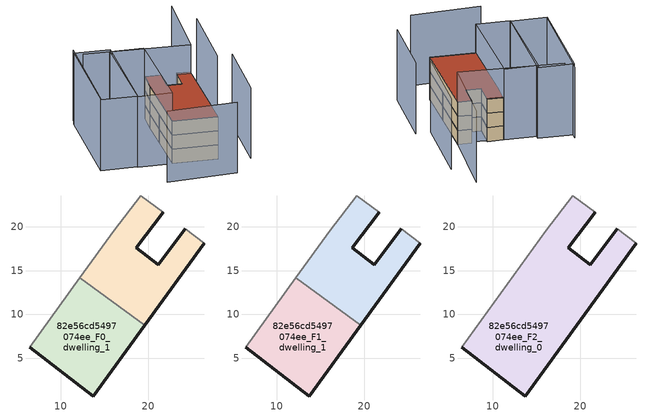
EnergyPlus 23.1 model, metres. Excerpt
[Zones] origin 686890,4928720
82e56cd5497074ee_F0_dwelling_0
 floor ground (EU_floor_Construction): 19.6,8.76 26.4,18.12 24.25,19.79 21.12,15.69 18.62,17.61 21.71,21.64 19.12,23.52 16.12,19.63 12.17,14.15 z0
 wall outside (EU_wall_Construction): 21.71,21.64 18.62,17.61 21.12,15.69 24.25,19.79 / 26.4,18.12 19.6,8.76 z0:3
 wall adiabatic (EU_wall_Construction): 24.25,19.79 26.4,18.12 / 12.17,14.15 16.12,19.63 19.12,23.52 21.71,21.64 z0:3
 wall to 82e56cd5497074ee_F0_dwelling_1 (EU_wall_Construction): 19.6,8.76 12.17,14.15 z0:3
82e56cd5497074ee_F0_dwelling_1
 floor ground (EU_floor_Construction): 13.71,0.66 19.6,8.76 12.17,14.15 6.46,6.22 z0
 wall outside (EU_wall_Construction): 19.6,8.76 13.71,0.66 6.46,6.22 z0:3
 wall adiabatic (EU_wall_Construction): 6.46,6.22 12.17,14.15 z0:3
82e56cd5497074ee_F1_dwelling_0
 floor to 82e56cd5497074ee_F0_dwelling_0 (EU_floor_Construction): 19.6,8.76 26.4,18.12 24.25,19.79 21.12,15.69 18.62,17.61 21.71,21.64 19.12,23.52 16.12,19.63 12.17,14.15 z3
 wall outside (EU_wall_Construction): 21.71,21.64 18.62,17.61 21.12,15.69 24.25,19.79 / 26.4,18.12 19.6,8.76 z3:6
 wall adiabatic (EU_wall_Construction): 24.25,19.79 26.4,18.12 / 12.17,14.15 16.12,19.63 19.12,23.52 21.71,21.64 z3:6
 wall to 82e56cd5497074ee_F1_dwelling_1 (EU_wall_Construction): 19.6,8.76 12.17,14.15 z3:6
82e56cd5497074ee_F1_dwelling_1
 floor to 82e56cd5497074ee_F0_dwelling_1 (EU_floor_Construction): 13.71,0.66 19.6,8.76 12.17,14.15 6.46,6.22 z3
 wall outside (EU_wall_Construction): 19.6,8.76 13.71,0.66 6.46,6.22 z3:6
 wall adiabatic (EU_wall_Construction): 6.46,6.22 12.17,14.15 z3:6
82e56cd5497074ee_F2_dwelling_0
 floor to 82e56cd5497074ee_F1_dwelling_0 (EU_floor_Construction): 19.6,8.76 26.4,18.12 24.25,19.79 21.12,15.69 18.62,17.61 21.71,21.64 19.12,23.52 16.12,19.63 12.17,14.15 z6
 floor to 82e56cd5497074ee_F1_dwelling_1 (EU_floor_Construction): 13.71,0.66 19.6,8.76 12.17,14.15 6.46,6.22 z6
 wall outside (EU_wall_Construction): 21.71,21.64 18.62,17.61 21.12,15.69 24.25,19.79 / 26.4,18.12 13.71,0.66 6.46,6.22 z6:9
 wall adiabatic (EU_wall_Construction): 24.25,19.79 26.4,18.12 / 6.46,6.22 16.12,19.63 19.12,23.52 21.71,21.64 z6:9
 roof outside (EU_roof_Construction): 24.25,19.79 26.4,18.12 13.71,0.66 6.46,6.22 16.12,19.63 19.12,23.52 21.71,21.64 18.62,17.61 21.12,15.69 z9
shading: 9.66,33.49 -4.7,14.77 / -0.73,1.52 11.13,-6.23 / 17.96,-3.9 27.58,8.62 / 25.24,10.41 35.96,24.35 / 37.47,31.84 25.94,17.55 / 25.94,17.55 9.42,30.88 / 0.93,10.2 13.48,27.61 / 13.48,27.61 19.01,23.62 / 19.01,23.62 6.46,6.22 / 6.46,6.22 0.93,10.2 / -4.81,14.76 8.52,32.52 / 8.52,32.52 14.37,28.13 / 14.37,28.13 1.05,10.37 / 1.05,10.37 -4.81,14.76 z0:15
[Building]
EU S2 Campaign: North Axis=0; Terrain=City; Solar Distribution=FullExterior
[Site:Location]
Bologna: Latitude=44.5; Longitude=11.25; Time Zone=1; Elevation=37
[SizingPeriod:WeatherFileDays]
AnnualSizingPeriod: Begin Month=1; Begin Day of Month=1; End Month=12; End Day of Month=31; Day of Week for Start Day=Monday; Use Weather File Daylight Saving Period=No; Use Weather File Rain and Snow Indicators=No
[MATERIAL]
EU_InternalMass_Material: Roughness=MediumRough; Thickness=0.1; Conductivity=1; Density=1800; Specific Heat=900; Thermal Absorptance=0.9; Solar Absorptance=0.7; Visible Absorptance=0.7
[MATERIAL:NOMASS] Roughness=MediumRough; Thermal Absorptance=0.9; Solar Absorptance=0.7; Visible Absorptance=0.7
Name | Thermal Resistance
EU_wall_NoMass | 0.937881
EU_roof_NoMass | 0.548572
EU_floor_NoMass | 0.71348
[CONSTRUCTION]
EU_wall_Construction: EU_wall_NoMass
EU_roof_Construction: EU_roof_NoMass
EU_floor_Construction: EU_floor_NoMass
EU_InternalMass_Construction: EU_InternalMass_Material
[ZONE] Type=1; Multiplier=1; Ceiling Height=autocalculate; Floor Area=autocalculate; Part of Total Floor Area=Yes
Name | Volume
82e56cd5497074ee_F0_dwelling_0 | 271.827
82e56cd5497074ee_F1_dwelling_0 | 271.828
82e56cd5497074ee_F2_dwelling_0 | 543.653
82e56cd5497074ee_F0_dwelling_1; 82e56cd5497074ee_F1_dwelling_1 | 271.831
[INTERNALMASS] Construction=EU_InternalMass_Construction
Name | Zone or ZoneList | Surface Area
82e56cd5497074ee_F0_dwelling_0_EU_InternalMass | 82e56cd5497074ee_F0_dwelling_0 | 90.6097
82e56cd5497074ee_F0_dwelling_1_EU_InternalMass | 82e56cd5497074ee_F0_dwelling_1 | 90.6104
82e56cd5497074ee_F1_dwelling_0_EU_InternalMass | 82e56cd5497074ee_F1_dwelling_0 | 90.6097
82e56cd5497074ee_F1_dwelling_1_EU_InternalMass | 82e56cd5497074ee_F1_dwelling_1 | 90.6104
82e56cd5497074ee_F2_dwelling_0_EU_InternalMass | 82e56cd5497074ee_F2_dwelling_0 | 181.218
[OTHEREQUIPMENT] Fuel Type=Electricity; Design Level Calculation Method=Watts/Area; Power per Zone Floor Area=1; Fraction Latent=0; Fraction Radiant=0; Fraction Lost=0; Carbon Dioxide Generation Rate=0; EndUse Subcategory=EU_Step8_InternalGains
Name | Zone or ZoneList or Space or SpaceList | Schedule
EU_Step8_InternalGain_82e56cd5497074ee_F0_dwelling_0_f000 | 82e56cd5497074ee_F0_dwelling_0 | EU_Step8_GainSchedule_82e56cd5497074ee_F0_dwelling_0_f000
EU_Step8_InternalGain_82e56cd5497074ee_F0_dwelling_1_f000 | 82e56cd5497074ee_F0_dwelling_1 | EU_Step8_GainSchedule_82e56cd5497074ee_F0_dwelling_1_f000
EU_Step8_InternalGain_82e56cd5497074ee_F1_dwelling_0_f000 | 82e56cd5497074ee_F1_dwelling_0 | EU_Step8_GainSchedule_82e56cd5497074ee_F1_dwelling_0_f000
EU_Step8_InternalGain_82e56cd5497074ee_F1_dwelling_1_f000 | 82e56cd5497074ee_F1_dwelling_1 | EU_Step8_GainSchedule_82e56cd5497074ee_F1_dwelling_1_f000
EU_Step8_InternalGain_82e56cd5497074ee_F2_dwelling_0_f000 | 82e56cd5497074ee_F2_dwelling_0 | EU_Step8_GainSchedule_82e56cd5497074ee_F2_dwelling_0_f000
[ZONEVENTILATION:DESIGNFLOWRATE] Schedule=EU_AlwaysOn; Design Flow Rate Calculation Method=AirChanges/Hour; Air Changes per Hour=0.687892; Ventilation Type=Natural; Fan Pressure Rise=0; Fan Total Efficiency=1; Constant Term Coefficient=1; Temperature Term Coefficient=0; Velocity Term Coefficient=0; Velocity Squared Term Coefficient=0; Minimum Indoor Temperature=-100; Maximum Indoor Temperature=100; Delta Temperature=-100; Minimum Outdoor Temperature=-100; Maximum Outdoor Temperature=100; Maximum Wind Speed=40
Name | Zone or ZoneList or Space or SpaceList
EU_ConstantAir_82e56cd5497074ee_F0_dwelling_0 | 82e56cd5497074ee_F0_dwelling_0
EU_ConstantAir_82e56cd5497074ee_F0_dwelling_1 | 82e56cd5497074ee_F0_dwelling_1
EU_ConstantAir_82e56cd5497074ee_F1_dwelling_0 | 82e56cd5497074ee_F1_dwelling_0
EU_ConstantAir_82e56cd5497074ee_F1_dwelling_1 | 82e56cd5497074ee_F1_dwelling_1
EU_ConstantAir_82e56cd5497074ee_F2_dwelling_0 | 82e56cd5497074ee_F2_dwelling_0
[HVACTEMPLATE:THERMOSTAT] Constant Heating Setpoint=20; Constant Cooling Setpoint=50
EU_HeatOnly_82e56cd5497074ee_F0_dwelling_0; EU_HeatOnly_82e56cd5497074ee_F0_dwelling_1; EU_HeatOnly_82e56cd5497074ee_F1_dwelling_0; EU_HeatOnly_82e56cd5497074ee_F1_dwelling_1; EU_HeatOnly_82e56cd5497074ee_F2_dwelling_0
[HVACTEMPLATE:ZONE:IDEALLOADSAIRSYSTEM] System Availability Schedule=EU_AlwaysOn; Maximum Heating Supply Air Temperature=50; Minimum Cooling Supply Air Temperature=13; Maximum Heating Supply Air Humidity Ratio=0.0156; Minimum Cooling Supply Air Humidity Ratio=0.0077; Heating Limit=NoLimit; Cooling Limit=NoLimit; Heating Availability Schedule=EU_AlwaysOn; Cooling Availability Schedule=EU_CoolingOff; Dehumidification Control Type=ConstantSensibleHeatRatio; Cooling Sensible Heat Ratio=0.7; Dehumidification Setpoint=60; Humidification Control Type=None; Humidification Setpoint=30; Outdoor Air Method=None; Outdoor Air Flow Rate per Person=0.00944; Outdoor Air Flow Rate per Zone Floor Area=0; Outdoor Air Flow Rate per Zone=0; Demand Controlled Ventilation Type=None; Outdoor Air Economizer Type=NoEconomizer; Heat Recovery Type=None; Sensible Heat Recovery Effectiveness=0.7; Latent Heat Recovery Effectiveness=0.65
Name | Template Thermostat
82e56cd5497074ee_F0_dwelling_0 | EU_HeatOnly_82e56cd5497074ee_F0_dwelling_0
82e56cd5497074ee_F0_dwelling_1 | EU_HeatOnly_82e56cd5497074ee_F0_dwelling_1
82e56cd5497074ee_F1_dwelling_0 | EU_HeatOnly_82e56cd5497074ee_F1_dwelling_0
82e56cd5497074ee_F1_dwelling_1 | EU_HeatOnly_82e56cd5497074ee_F1_dwelling_1
82e56cd5497074ee_F2_dwelling_0 | EU_HeatOnly_82e56cd5497074ee_F2_dwelling_0
[SIZING:ZONE] Zone Cooling Design Supply Air Temperature Input Method=SupplyAirTemperature; Zone Cooling Design Supply Air Temperature=13; Zone Heating Design Supply Air Temperature Input Method=SupplyAirTemperature; Zone Heating Design Supply Air Temperature=50; Zone Cooling Design Supply Air Humidity Ratio=0.008; Zone Heating Design Supply Air Humidity Ratio=0.008; Cooling Design Air Flow Method=DesignDay; Cooling Design Air Flow Rate=0; Cooling Minimum Air Flow per Zone Floor Area=0.000762; Cooling Minimum Air Flow=0; Cooling Minimum Air Flow Fraction=0.2; Heating Design Air Flow Method=DesignDay; Heating Design Air Flow Rate=0; Heating Maximum Air Flow per Zone Floor Area=0.002032; Heating Maximum Air Flow=0.141576; Heating Maximum Air Flow Fraction=0.3; Account for Dedicated Outdoor Air System=No; Dedicated Outdoor Air System Control Strategy=NeutralSupplyAir; Dedicated Outdoor Air Low Setpoint Temperature for Design=autosize; Dedicated Outdoor Air High Setpoint Temperature for Design=autosize; Zone Load Sizing Method=Sensible Load Only No Latent Load; Zone Latent Cooling Design Supply Air Humidity Ratio Input Method=HumidityRatioDifference; Zone Cooling Design Supply Air Humidity Ratio Difference=0.005; Zone Latent Heating Design Supply Air Humidity Ratio Input Method=HumidityRatioDifference; Zone Humidification Design Supply Air Humidity Ratio Difference=0.005
82e56cd5497074ee_F0_dwelling_0; 82e56cd5497074ee_F0_dwelling_1; 82e56cd5497074ee_F1_dwelling_0; 82e56cd5497074ee_F1_dwelling_1; 82e56cd5497074ee_F2_dwelling_0
[SCHEDULE:CONSTANT]
Name | Hourly Value
EU_AlwaysOn | 1
EU_CoolingOff | 0
[SCHEDULE:FILE] Column Number=1; Rows to Skip at Top=0; Number of Hours of Data=8760; Column Separator=Comma; Interpolate to Timestep=No; Minutes per Item=60; Adjust Schedule for Daylight Savings=Yes
Name | File
EU_Step8_GainSchedule_82e56cd5497074ee_F0_dwelling_0_f000 | ../../schedules/82e56cd5497074ee/82e56cd5497074ee_F0_dwelling_0_f000_gain.csv
EU_Step8_GainSchedule_82e56cd5497074ee_F0_dwelling_1_f000 | ../../schedules/82e56cd5497074ee/82e56cd5497074ee_F0_dwelling_1_f000_gain.csv
EU_Step8_GainSchedule_82e56cd5497074ee_F1_dwelling_0_f000 | ../../schedules/82e56cd5497074ee/82e56cd5497074ee_F1_dwelling_0_f000_gain.csv
EU_Step8_GainSchedule_82e56cd5497074ee_F1_dwelling_1_f000 | ../../schedules/82e56cd5497074ee/82e56cd5497074ee_F1_dwelling_1_f000_gain.csv
EU_Step8_GainSchedule_82e56cd5497074ee_F2_dwelling_0_f000 | ../../schedules/82e56cd5497074ee/82e56cd5497074ee_F2_dwelling_0_f000_gain.csv
